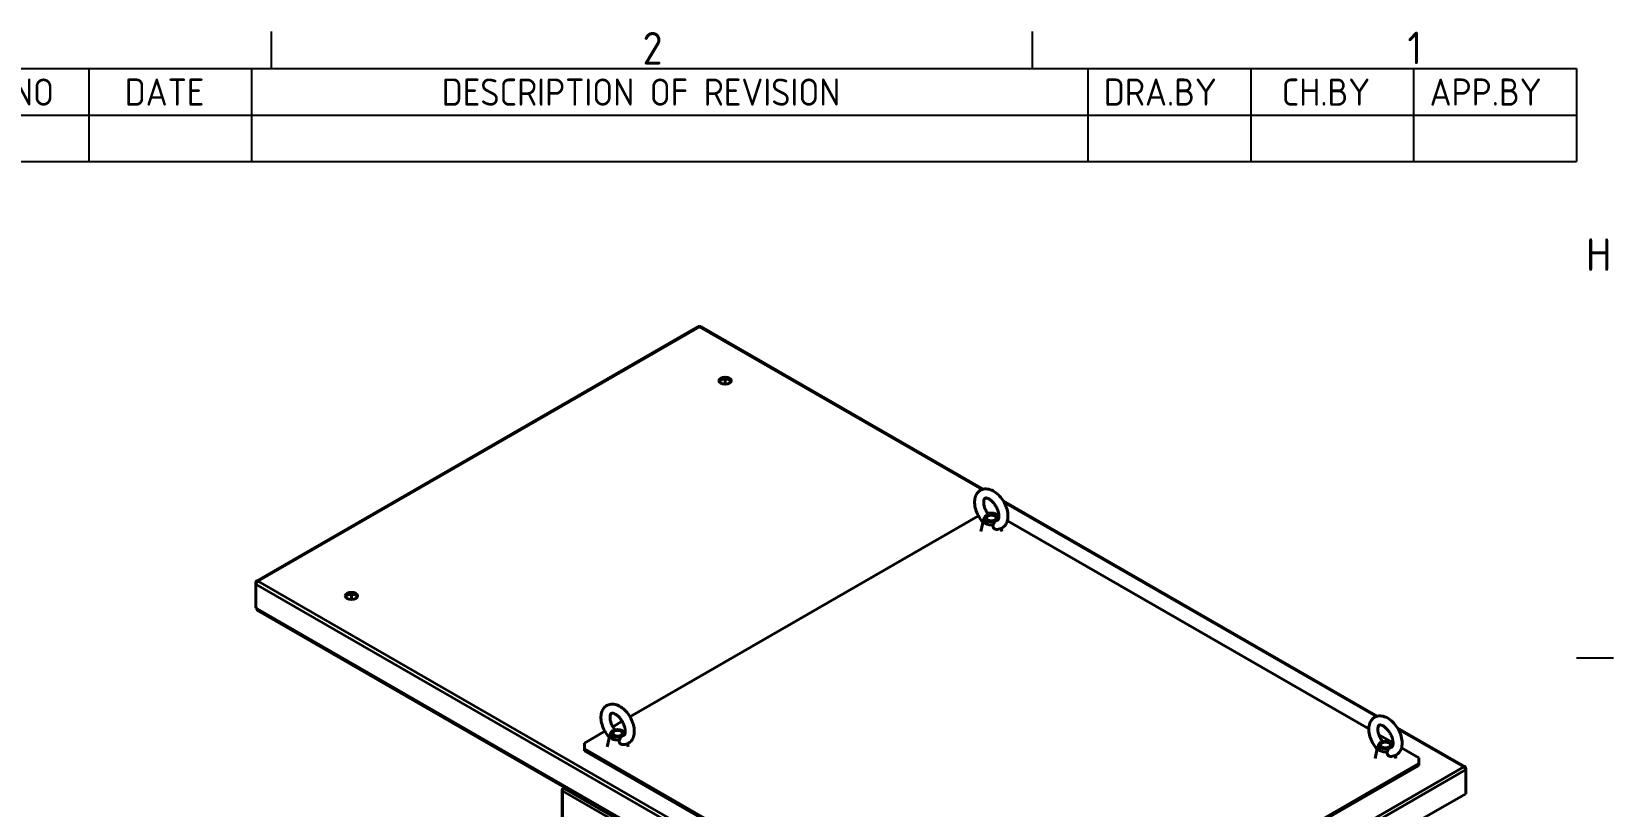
# Model space of a CAD drawing. Header units: millimetres. Extents: x 0 to 51860, y 0 to 5940.
# Drawn here: x 6787 to 8244, y 5061 to 5774 of the extents above; entities that cross this region are included whole.
import ezdxf

# ---------------------------------------------------------------- set-up
doc = ezdxf.new("R2010")
doc.units = ezdxf.units.MM
doc.header["$LTSCALE"] = 10
doc.layers.get('0').update_dxf_attribs({"color": 3, "lineweight": 25})
for name, color, linetype, lineweight in [('가시적인 것(ISO)', 3, 'Continuous', 40), ('가시적인 좁은 것(ISO)', 3, 'Continuous', 35), ('경계(ISO)', 7, 'Continuous', 25), ('기호(ISO)', 5, 'Continuous', 25)]:
    doc.layers.add(name, color=color, linetype=linetype, lineweight=lineweight)
doc.styles.add('ISO ProportionalPSTEK', font='isocp.shx')
doc.styles.add('문자 텍스트_PSTEK_POSCO', font='isocp.shx')

# ---------------------------------------------------------------- blocks, each defined once
blk = doc.blocks.new('경계 Default Border')
at = {"layer": '경계(ISO)'}
for p, q in [((700.83, 574), (700.83, 577.4)), ((770.92, 574), (770.92, 577.4)), ((821, 519.75), (824.4, 519.75))]:
    blk.add_line(p, q, dxfattribs=at)
at = {"layer": '경계(ISO)', "color": 2, "char_height": 3, "attachment_point": 7, "style": '문자 텍스트_PSTEK_POSCO'}
for s, insert in [('2', (735, 574.37)), ('1', (805.44, 574.4)), ('H', (821.88, 555.37))]:
    blk.add_mtext(s, dxfattribs=dict(at, insert=insert))
blk = doc.blocks.new('리비전 내역')
at = {"layer": '기호(ISO)'}
for p, q in [((669, 574), (821, 574)), ((684, 574), (684, 569.72)), ((699, 574), (699, 569.72)), ((776, 574), (776, 569.72)), ((791, 574), (791, 569.72)), ((806, 574), (806, 569.72)), ((821, 574), (821, 569.72)), ((669, 569.72), (821, 569.72)), ((684, 569.72), (684, 565.44)), ((699, 569.72), (699, 565.44)), ((776, 569.72), (776, 565.44)), ((791, 569.72), (791, 565.44)), ((806, 569.72), (806, 565.44)), ((821, 569.72), (821, 565.44)), ((669, 565.44), (821, 565.44))]:
    blk.add_line(p, q, dxfattribs=at)
at = {"layer": '기호(ISO)', "color": 2, "char_height": 2.5, "attachment_point": 7, "style": 'ISO ProportionalPSTEK'}
for s, insert in [('REV.NO', (670.79, 570.58)), ('DATE', (687.31, 570.58)), ('DESCRIPTION OF REVISION', (716.51, 570.58)), ('DRA.BY', (777.48, 570.58)), ('CH.BY', (793.86, 570.58)), ('APP.BY', (807.48, 570.58))]:
    blk.add_mtext(s, dxfattribs=dict(at, insert=insert))

msp = doc.modelspace()

# ---------------------------------------------------------------- linework, layer by layer
at = {"layer": '가시적인 것(ISO)'}
for p, q in [((7401.2944, 5502.3518), (6994.4723, 5268.0786)), ((7663.6469, 5352.6141), (7403.6232, 5502.3518)), ((7426.029, 5454.1877), (7426.029, 5449.2963)), ((8026.6284, 5143.587), (7682.0518, 5342.0154)), ((7338.3753, 5143.113), (7659.4195, 5327.99)), ((7663.9195, 5324.4559), (7661.5867, 5313.7235)), ((7665.432, 5327.2683), (7664.8131, 5326.2295)), ((7667.5279, 5330.6786), (7673.5164, 5330.6786)), ((7673.5164, 5330.6786), (7678.1876, 5327.9886)), ((7676.8867, 5327.2683), (7677.8897, 5325.5847)), ((7685.9648, 5323.51), (8018.7789, 5131.8552)), ((7680.1378, 5316.4573), (7680.732, 5313.7235)), ((6993.9868, 5267.0067), (6993.7844, 5266.8901)), ((6993.7844, 5266.8901), (6993.7844, 5265.223)), ((6994.3713, 5266.5521), (6993.7844, 5266.8901)), ((6993.9991, 5265.3466), (6993.7844, 5265.223)), ((6993.7844, 5265.223), (6993.9868, 5265.1064)), ((6993.7844, 5243.1492), (6993.7844, 5265.223)), ((6994.4678, 5266.7297), (6993.9868, 5267.0067)), ((7081.9037, 5256.0191), (7081.9037, 5251.1277)), ((6993.7844, 5243.1492), (6995.1653, 5242.354)), ((6995.9976, 5240.5164), (7697.4475, 4836.5783)), ((7296.3928, 5118.9368), (7315.2942, 5129.8215)), ((7321.3067, 5129.0998), (7320.6878, 5128.0609)), ((7322.5165, 5133.9805), (7331.153, 5138.9539)), ((7332.7614, 5129.0998), (7333.7644, 5127.4161)), ((8107.4301, 5097.0564), (8045.0333, 5132.9883)), ((7296.3928, 5113.5076), (7296.3928, 5118.9368)), ((7296.3928, 5111.8725), (7296.3928, 5113.5076)), ((7687.6585, 4888.1926), (7296.3928, 5113.5076)), ((7319.7942, 5126.2874), (7317.4614, 5115.5549)), ((7336.0125, 5118.2888), (7336.6067, 5115.5549)), ((8026.901, 5115.4288), (8024.5682, 5104.6963)), ((8028.4135, 5118.2412), (8027.7946, 5117.2023)), ((8028.1061, 5126.484), (8041.169, 5118.9615)), ((8039.8682, 5118.2412), (8040.8712, 5116.5576)), ((8048.9463, 5114.4829), (8064.7821, 5105.3636)), ((7296.3928, 5111.8725), (7687.6585, 4886.5575)), ((8064.7821, 5099.9344), (7697.0866, 4888.1926)), ((7697.0866, 4886.5575), (8064.7821, 5098.2993)), ((8043.1192, 5107.4302), (8043.7135, 5104.6963)), ((8064.7821, 5105.3636), (8064.7821, 5099.9344)), ((8064.7821, 5099.9344), (8064.7821, 5098.2993)), ((8107.4346, 5095.7075), (8107.9156, 5095.9845)), ((8107.531, 5095.5299), (8108.118, 5095.8679)), ((8107.9033, 5094.3244), (8108.118, 5094.2008)), ((8108.118, 5095.8679), (8107.9156, 5095.9845)), ((8107.9156, 5094.0842), (8108.118, 5094.2008)), ((8108.118, 5094.2008), (8108.118, 5095.8679)), ((8108.118, 5094.2008), (8108.118, 5072.127)), ((7275.8699, 5075.6542), (7275.8699, 4235.2157)), ((7277.3342, 5077.1289), (7276.3581, 5076.5668)), ((7276.3581, 5076.5668), (7276.3581, 5076.3328)), ((7276.809, 5076.3071), (7276.3581, 5076.5668)), ((7276.7016, 5076.135), (7276.3581, 5076.3328)), ((7277.3342, 5077.1333), (7278.5256, 5077.8194)), ((7277.5366, 5077.0167), (7277.3342, 5077.1333)), ((7277.3342, 5076.88), (7277.3342, 5077.1333)), ((8061.0109, 5044.9998), (8108.118, 5072.127)), ((8061.0109, 5044.9872), (8103.9087, 5069.6904))]:
    msp.add_line(p, q, dxfattribs=at)
for centre, major_axis, ratio, start_param, end_param in [((7402.4588, 5500.3298), (-1.1644, 2.022), 0.578093116, 5.499720852, 6.283185307), ((7402.4588, 5500.3298), (1.1644, 2.022), 0.578093116, 0, 0.783464455), ((7426.029, 5450.9244), (5.6667, 0), 0.575861701, 0.253231963, 2.888360691), ((7671.1594, 5323.9341), (-7.2963, 0), 0.575861701, 6.045009946, 8.092156995), ((7671.1594, 5326.1368), (-6.055, 0), 0.575861701, 5.497787144, 8.639379797), ((7671.1594, 5326.1368), (6.055, 0), 0.575861701, 5.497787144, 8.639379797), ((6995.6367, 5266.0565), (-1.1644, 2.022), 0.578093116, 5.499720852, 7.070517179), ((6995.6367, 5266.0565), (1.1644, 2.022), 0.578093116, 0.783464455, 2.354260782), ((7081.9037, 5252.7559), (5.6667, 0), 0.575861701, 0.253231963, 2.888360691), ((6997.9937, 5243.9828), (-1.9961, -3.4663), 0.578093116, 5.495853435, 6.283185307), ((7327.0341, 5127.9682), (-6.055, 0), 0.575861701, 5.497787144, 8.639379797), ((7327.0341, 5127.9682), (6.055, 0), 0.575861701, 5.497787144, 8.639379797), ((7327.0341, 5125.7655), (-7.2963, 0), 0.575861701, 6.045009946, 8.092156995), ((8034.1408, 5114.9069), (-7.2963, 0), 0.575861701, 6.045009946, 8.092156995), ((8034.1408, 5117.1097), (-6.055, 0), 0.575861701, 5.497787144, 8.639379797), ((8034.1408, 5117.1097), (6.055, 0), 0.575861701, 5.497787144, 8.639379797), ((8106.2657, 5095.0343), (1.1644, 2.022), 0.578093116, 5.495853435, 7.066649762), ((8106.2657, 5095.0343), (1.1644, -2.022), 0.578093116, 0.787331872, 2.358128199), ((7277.5366, 5075.6542), (-1.6667, 0), 0.575861701, 5.497787144, 7.068583471), ((7277.5366, 5075.6542), (0.8317, 1.4443), 0.578093116, 0.783464455, 2.354260782), ((8103.9087, 5072.9606), (1.9961, 3.4663), 0.578093116, 3.925057109, 4.012948444)]:
    msp.add_ellipse(centre, major_axis=major_axis, ratio=ratio, start_param=start_param, end_param=end_param, dxfattribs=at)
for centre, major_axis in [((7426.029, 5452.5595), (-5.6667, 0)), ((7671.1594, 5326.1368), (4.5638, 0)), ((7081.9037, 5254.391), (-5.6667, 0)), ((7327.0341, 5127.9682), (4.5638, 0)), ((8034.1408, 5117.1097), (4.5638, 0))]:
    msp.add_ellipse(centre, major_axis=major_axis, ratio=0.575861701, dxfattribs=at)
for points, knots in [([(7675.4951, 5315.6809), (7677.0219, 5315.5924), (7678.5896, 5315.8161), (7681.2308, 5316.9088), (7682.3285, 5317.66), (7684.1615, 5319.5443), (7684.8826, 5320.6797), (7686.0229, 5323.3503), (7686.3601, 5324.9208), (7686.6114, 5328.4296), (7686.4448, 5330.3922), (7685.6097, 5334.3789), (7684.9284, 5336.4037), (7683.1486, 5340.2864), (7682.0555, 5342.145), (7679.5468, 5345.5574), (7678.1319, 5347.1106), (7675.0523, 5349.7747), (7673.3855, 5350.8822), (7669.9215, 5352.4326), (7668.1185, 5352.8991), (7664.7865, 5352.9315), (7663.2697, 5352.6369), (7660.7241, 5351.4465), (7659.6699, 5350.6526), (7657.9103, 5348.6908), (7657.2269, 5347.5136), (7656.1665, 5344.7523), (7655.8762, 5343.1323), (7655.7358, 5339.5478), (7655.96, 5337.5619), (7656.9059, 5333.5608), (7657.6356, 5331.5457), (7659.5015, 5327.6989), (7660.6323, 5325.8663), (7662.4111, 5323.5551), (7662.9264, 5322.9387), (7663.4618, 5322.3502)], [5.133524685, 5.133524685, 5.133524685, 5.133524685, 5.420286743, 5.420286743, 5.658563896, 5.658563896, 5.905926112, 5.905926112, 6.203827299, 6.203827299, 6.551930792, 6.551930792, 6.907244707, 6.907244707, 7.257915739, 7.257915739, 7.608862703, 7.608862703, 7.964491089, 7.964491089, 8.30931681, 8.30931681, 8.588195964, 8.588195964, 8.82500155, 8.82500155, 9.076054888, 9.076054888, 9.380512182, 9.380512182, 9.731221377, 9.731221377, 10.086033703, 10.086033703, 10.436442463, 10.436442463, 10.570636761, 10.570636761, 10.570636761, 10.570636761]), ([(7676.4028, 5324.0076), (7676.801, 5324.0489), (7676.9632, 5324.135), (7677.3501, 5324.4718), (7677.5777, 5324.7508), (7677.9642, 5325.7449), (7678.1143, 5326.3871), (7678.2169, 5327.9278), (7678.1806, 5328.8066), (7677.8876, 5330.7509), (7677.6239, 5331.8212), (7676.8616, 5334.0369), (7676.3559, 5335.1833), (7675.1466, 5337.4062), (7674.4405, 5338.4812), (7672.9204, 5340.4204), (7672.1072, 5341.2857), (7670.5003, 5342.7083), (7669.7067, 5343.2728), (7668.2706, 5344.078), (7667.6251, 5344.3288), (7666.5609, 5344.5915), (7666.1525, 5344.6018), (7665.4765, 5344.5173), (7665.322, 5344.4315), (7664.9439, 5344.071), (7664.7505, 5343.819), (7664.3846, 5342.9401), (7664.2238, 5342.3099), (7664.1017, 5340.7885), (7664.1268, 5339.9224), (7664.3955, 5337.9988), (7664.6459, 5336.9365), (7665.3819, 5334.7296), (7665.8748, 5333.5836), (7667.062, 5331.3533), (7667.7591, 5330.2705), (7668.5184, 5329.283), (7668.5211, 5329.2795), (7668.5237, 5329.276)], [5.243777705, 5.243777705, 5.243777705, 5.243777705, 5.608774904, 5.608774904, 5.931169297, 5.931169297, 6.209133742, 6.209133742, 6.471707391, 6.471707391, 6.743675461, 6.743675461, 7.024718964, 7.024718964, 7.309689283, 7.309689283, 7.59246102, 7.59246102, 7.867119214, 7.867119214, 8.131184758, 8.131184758, 8.398948263, 8.398948263, 8.777496773, 8.777496773, 9.054443259, 9.054443259, 9.336334364, 9.336334364, 9.598643071, 9.598643071, 9.870021674, 9.870021674, 10.150681747, 10.150681747, 10.435592368, 10.435592368, 10.436601099, 10.436601099, 10.436601099, 10.436601099]), ([(7664.8131, 5326.2295), (7664.7468, 5326.1182), (7664.6817, 5326.0066), (7664.4261, 5325.563), (7664.2436, 5325.234), (7664.069, 5324.9254)], [1.2481375805, 1.2481375805, 1.2481375805, 1.2481375805, 1.3065871575, 1.3065871575, 1.4816267015, 1.4816267015, 1.4816267015, 1.4816267015]), ([(7675.495, 5315.6809), (7675.3476, 5315.6894), (7675.2, 5315.7095), (7674.6067, 5315.8368), (7674.1766, 5316.0369), (7673.4593, 5316.6019), (7673.1712, 5316.9501), (7672.7924, 5317.7291), (7672.6956, 5318.135), (7672.6709, 5318.9914), (7672.7451, 5319.4254), (7672.8808, 5319.851)], [1.5654616139, 1.5654616139, 1.5654616139, 1.5654616139, 1.6463601417, 1.6463601417, 1.8926084622, 1.8926084622, 2.1224908713, 2.1224908713, 2.3342997402, 2.3342997402, 2.5479943816, 2.5479943816, 2.5479943816, 2.5479943816]), ([(7672.8808, 5319.851), (7672.9443, 5320.3561), (7673.1053, 5320.8489), (7673.5919, 5321.8423), (7673.9432, 5322.3412), (7674.6459, 5323.0998), (7674.9795, 5323.384), (7675.3591, 5323.623), (7675.4001, 5323.6477), (7675.4409, 5323.6712)], [0, 0, 0, 0, 0.2314173135, 0.2314173135, 0.499637318, 0.499637318, 0.7143467922, 0.7143467922, 0.7404860579, 0.7404860579, 0.7404860579, 0.7404860579]), ([(7675.4409, 5323.6712), (7675.7095, 5323.8259), (7675.9691, 5323.928), (7676.2807, 5323.9918), (7676.3422, 5324.0013), (7676.4027, 5324.0076)], [0.7404860579, 0.7404860579, 0.7404860579, 0.7404860579, 0.9125915634, 0.9125915634, 0.9558018213, 0.9558018213, 0.9558018213, 0.9558018213]), ([(7331.3698, 5117.5123), (7332.8966, 5117.4238), (7334.4643, 5117.6475), (7337.1055, 5118.7402), (7338.2032, 5119.4914), (7340.0362, 5121.3757), (7340.7573, 5122.5111), (7341.8976, 5125.1817), (7342.2348, 5126.7523), (7342.4861, 5130.261), (7342.3195, 5132.2236), (7341.4844, 5136.2104), (7340.8031, 5138.2351), (7339.0233, 5142.1178), (7337.9302, 5143.9764), (7335.4215, 5147.3888), (7334.0066, 5148.942), (7330.927, 5151.6061), (7329.2602, 5152.7137), (7325.7962, 5154.264), (7323.9932, 5154.7305), (7320.6612, 5154.763), (7319.1444, 5154.4684), (7316.5988, 5153.2779), (7315.5446, 5152.484), (7313.785, 5150.5222), (7313.1016, 5149.345), (7312.0412, 5146.5837), (7311.7509, 5144.9637), (7311.6105, 5141.3792), (7311.8347, 5139.3933), (7312.7806, 5135.3923), (7313.5103, 5133.3772), (7315.3762, 5129.5303), (7316.507, 5127.6977), (7318.2858, 5125.3865), (7318.8011, 5124.7701), (7319.3365, 5124.1817)], [5.133524685, 5.133524685, 5.133524685, 5.133524685, 5.420286743, 5.420286743, 5.658563896, 5.658563896, 5.905926112, 5.905926112, 6.203827299, 6.203827299, 6.551930792, 6.551930792, 6.907244707, 6.907244707, 7.257915739, 7.257915739, 7.608862703, 7.608862703, 7.964491089, 7.964491089, 8.30931681, 8.30931681, 8.588195964, 8.588195964, 8.82500155, 8.82500155, 9.076054888, 9.076054888, 9.380512182, 9.380512182, 9.731221377, 9.731221377, 10.086033703, 10.086033703, 10.436442463, 10.436442463, 10.570636761, 10.570636761, 10.570636761, 10.570636761]), ([(7332.2775, 5125.839), (7332.6757, 5125.8803), (7332.8379, 5125.9665), (7333.2248, 5126.3032), (7333.4524, 5126.5822), (7333.8389, 5127.5763), (7333.989, 5128.2185), (7334.0916, 5129.7592), (7334.0553, 5130.638), (7333.7623, 5132.5823), (7333.4986, 5133.6526), (7332.7363, 5135.8683), (7332.2306, 5137.0147), (7331.0213, 5139.2377), (7330.3152, 5140.3127), (7328.7951, 5142.2518), (7327.9819, 5143.1171), (7326.375, 5144.5397), (7325.5814, 5145.1043), (7324.1453, 5145.9095), (7323.4998, 5146.1602), (7322.4356, 5146.4229), (7322.0272, 5146.4332), (7321.3512, 5146.3487), (7321.1967, 5146.2629), (7320.8186, 5145.9024), (7320.6252, 5145.6505), (7320.2593, 5144.7715), (7320.0985, 5144.1413), (7319.9764, 5142.6199), (7320.0015, 5141.7538), (7320.2702, 5139.8302), (7320.5206, 5138.7679), (7321.2566, 5136.561), (7321.7495, 5135.415), (7322.9367, 5133.1847), (7323.6338, 5132.1019), (7324.3931, 5131.1144), (7324.3958, 5131.1109), (7324.3984, 5131.1074)], [5.243777705, 5.243777705, 5.243777705, 5.243777705, 5.608774904, 5.608774904, 5.931169297, 5.931169297, 6.209133742, 6.209133742, 6.471707391, 6.471707391, 6.743675461, 6.743675461, 7.024718964, 7.024718964, 7.309689283, 7.309689283, 7.59246102, 7.59246102, 7.867119214, 7.867119214, 8.131184758, 8.131184758, 8.398948263, 8.398948263, 8.777496773, 8.777496773, 9.054443259, 9.054443259, 9.336334364, 9.336334364, 9.598643071, 9.598643071, 9.870021674, 9.870021674, 10.150681747, 10.150681747, 10.435592368, 10.435592368, 10.436601099, 10.436601099, 10.436601099, 10.436601099]), ([(8038.4766, 5106.6538), (8040.0033, 5106.5653), (8041.5711, 5106.789), (8044.2122, 5107.8816), (8045.3099, 5108.6329), (8047.143, 5110.5171), (8047.864, 5111.6525), (8049.0043, 5114.3232), (8049.3416, 5115.8937), (8049.5929, 5119.4025), (8049.4262, 5121.3651), (8048.5911, 5125.3518), (8047.9098, 5127.3765), (8046.1301, 5131.2592), (8045.037, 5133.1179), (8042.5283, 5136.5303), (8041.1134, 5138.0835), (8038.0338, 5140.7476), (8036.367, 5141.8551), (8032.903, 5143.4055), (8031.1, 5143.872), (8027.768, 5143.9044), (8026.2512, 5143.6098), (8023.7056, 5142.4194), (8022.6514, 5141.6255), (8020.8918, 5139.6636), (8020.2083, 5138.4865), (8019.148, 5135.7252), (8018.8577, 5134.1051), (8018.7173, 5130.5206), (8018.9415, 5128.5348), (8019.8874, 5124.5337), (8020.6171, 5122.5186), (8022.4829, 5118.6718), (8023.6138, 5116.8392), (8025.3926, 5114.5279), (8025.9079, 5113.9115), (8026.4433, 5113.3231)], [5.133524685, 5.133524685, 5.133524685, 5.133524685, 5.420286743, 5.420286743, 5.658563896, 5.658563896, 5.905926112, 5.905926112, 6.203827299, 6.203827299, 6.551930792, 6.551930792, 6.907244707, 6.907244707, 7.257915739, 7.257915739, 7.608862703, 7.608862703, 7.964491089, 7.964491089, 8.30931681, 8.30931681, 8.588195964, 8.588195964, 8.82500155, 8.82500155, 9.076054888, 9.076054888, 9.380512182, 9.380512182, 9.731221377, 9.731221377, 10.086033703, 10.086033703, 10.436442463, 10.436442463, 10.570636761, 10.570636761, 10.570636761, 10.570636761]), ([(7320.6878, 5128.0609), (7320.6215, 5127.9496), (7320.5564, 5127.838), (7320.3008, 5127.3944), (7320.1183, 5127.0655), (7319.9437, 5126.7568)], [1.2481375805, 1.2481375805, 1.2481375805, 1.2481375805, 1.3065871575, 1.3065871575, 1.4816267015, 1.4816267015, 1.4816267015, 1.4816267015]), ([(8039.3842, 5114.9804), (8039.7825, 5115.0218), (8039.9447, 5115.1079), (8040.3316, 5115.4446), (8040.5592, 5115.7237), (8040.9457, 5116.7177), (8041.0958, 5117.36), (8041.1984, 5118.9007), (8041.1621, 5119.7795), (8040.8691, 5121.7237), (8040.6054, 5122.794), (8039.8431, 5125.0097), (8039.3374, 5126.1562), (8038.1281, 5128.3791), (8037.422, 5129.4541), (8035.9019, 5131.3933), (8035.0887, 5132.2586), (8033.4818, 5133.6812), (8032.6882, 5134.2457), (8031.2521, 5135.0509), (8030.6066, 5135.3016), (8029.5423, 5135.5644), (8029.134, 5135.5747), (8028.458, 5135.4902), (8028.3035, 5135.4043), (8027.9254, 5135.0438), (8027.732, 5134.7919), (8027.3661, 5133.913), (8027.2053, 5133.2828), (8027.0832, 5131.7614), (8027.1083, 5130.8952), (8027.377, 5128.9716), (8027.6274, 5127.9094), (8028.3634, 5125.7024), (8028.8563, 5124.5564), (8030.0435, 5122.3262), (8030.7406, 5121.2434), (8031.4999, 5120.2558), (8031.5025, 5120.2524), (8031.5052, 5120.2489)], [5.243777705, 5.243777705, 5.243777705, 5.243777705, 5.608774904, 5.608774904, 5.931169297, 5.931169297, 6.209133742, 6.209133742, 6.471707391, 6.471707391, 6.743675461, 6.743675461, 7.024718964, 7.024718964, 7.309689283, 7.309689283, 7.59246102, 7.59246102, 7.867119214, 7.867119214, 8.131184758, 8.131184758, 8.398948263, 8.398948263, 8.777496773, 8.777496773, 9.054443259, 9.054443259, 9.336334364, 9.336334364, 9.598643071, 9.598643071, 9.870021674, 9.870021674, 10.150681747, 10.150681747, 10.435592368, 10.435592368, 10.436601099, 10.436601099, 10.436601099, 10.436601099]), ([(7331.3697, 5117.5123), (7331.2223, 5117.5209), (7331.0747, 5117.5409), (7330.4814, 5117.6682), (7330.0513, 5117.8684), (7329.334, 5118.4333), (7329.0459, 5118.7815), (7328.6671, 5119.5605), (7328.5703, 5119.9664), (7328.5456, 5120.8228), (7328.6198, 5121.2568), (7328.7555, 5121.6824)], [1.5654616139, 1.5654616139, 1.5654616139, 1.5654616139, 1.6463601417, 1.6463601417, 1.8926084622, 1.8926084622, 2.1224908713, 2.1224908713, 2.3342997402, 2.3342997402, 2.5479943816, 2.5479943816, 2.5479943816, 2.5479943816]), ([(7328.7555, 5121.6824), (7328.819, 5122.1875), (7328.98, 5122.6803), (7329.4666, 5123.6738), (7329.8179, 5124.1726), (7330.5206, 5124.9312), (7330.8542, 5125.2154), (7331.2338, 5125.4544), (7331.2748, 5125.4792), (7331.3156, 5125.5027)], [0, 0, 0, 0, 0.2314173135, 0.2314173135, 0.499637318, 0.499637318, 0.7143467922, 0.7143467922, 0.7404860579, 0.7404860579, 0.7404860579, 0.7404860579]), ([(7331.3156, 5125.5027), (7331.5842, 5125.6574), (7331.8438, 5125.7594), (7332.1554, 5125.8232), (7332.2169, 5125.8327), (7332.2774, 5125.839)], [0.7404860579, 0.7404860579, 0.7404860579, 0.7404860579, 0.9125915634, 0.9125915634, 0.9558018213, 0.9558018213, 0.9558018213, 0.9558018213]), ([(8027.7946, 5117.2023), (8027.7282, 5117.091), (8027.6632, 5116.9795), (8027.4076, 5116.5359), (8027.2251, 5116.2069), (8027.0505, 5115.8982)], [1.2481375805, 1.2481375805, 1.2481375805, 1.2481375805, 1.3065871575, 1.3065871575, 1.4816267015, 1.4816267015, 1.4816267015, 1.4816267015]), ([(8035.8623, 5110.8239), (8035.9257, 5111.329), (8036.0868, 5111.8217), (8036.5734, 5112.8152), (8036.9246, 5113.314), (8037.6274, 5114.0727), (8037.961, 5114.3568), (8038.3406, 5114.5959), (8038.3816, 5114.6206), (8038.4224, 5114.6441)], [0, 0, 0, 0, 0.2314173135, 0.2314173135, 0.499637318, 0.499637318, 0.7143467922, 0.7143467922, 0.7404860579, 0.7404860579, 0.7404860579, 0.7404860579]), ([(8038.4224, 5114.6441), (8038.691, 5114.7988), (8038.9506, 5114.9009), (8039.2621, 5114.9647), (8039.3237, 5114.9742), (8039.3842, 5114.9805)], [0.7404860579, 0.7404860579, 0.7404860579, 0.7404860579, 0.9125915634, 0.9125915634, 0.9558018213, 0.9558018213, 0.9558018213, 0.9558018213]), ([(8038.4765, 5106.6538), (8038.3291, 5106.6623), (8038.1814, 5106.6823), (8037.5882, 5106.8097), (8037.1581, 5107.0098), (8036.4408, 5107.5747), (8036.1526, 5107.9229), (8035.7739, 5108.702), (8035.6771, 5109.1079), (8035.6524, 5109.9643), (8035.7266, 5110.3983), (8035.8623, 5110.8239)], [1.5654616139, 1.5654616139, 1.5654616139, 1.5654616139, 1.6463601417, 1.6463601417, 1.8926084622, 1.8926084622, 2.1224908713, 2.1224908713, 2.3342997402, 2.3342997402, 2.5479943816, 2.5479943816, 2.5479943816, 2.5479943816])]:
    msp.add_open_spline(points, degree=3, knots=knots, dxfattribs=at)
at = {"layer": '가시적인 좁은 것(ISO)'}
for p, q in [((7402.4588, 5502.2374), (6995.6367, 5267.9642)), ((7662.7515, 5352.3448), (7402.4588, 5502.2374)), ((8025.733, 5143.3177), (7682.771, 5340.8163)), ((7697.7937, 4859.8109), (6993.9868, 5265.1064)), ((6995.6367, 5267.9642), (7699.4436, 4862.6687)), ((6995.1653, 5242.354), (7696.6152, 4838.4158)), ((8106.2657, 5096.942), (8045.7525, 5131.7892)), ((7699.4436, 4862.6687), (8106.2657, 5096.942)), ((8107.9156, 5094.0842), (7701.0935, 4859.8109)), ((7674.6949, 4845.5886), (7276.3581, 5074.9755)), ((7276.3581, 5074.9755), (7276.3581, 4234.5371)), ((7277.5366, 5077.0167), (7675.8734, 4847.6298)), ((8103.9087, 5069.6904), (8103.9087, 5069.703))]:
    msp.add_line(p, q, dxfattribs=at)

# ---------------------------------------------------------------- block references
at = {"xscale": 10, "yscale": 10, "zscale": 10}
msp.add_blockref('경계 Default Border', (0, 0), dxfattribs=at)
at = {"layer": '기호(ISO)', "xscale": 10, "yscale": 10, "zscale": 10}
msp.add_blockref('리비전 내역', (0, 0), dxfattribs=at)

doc.saveas('drawing.dxf')
